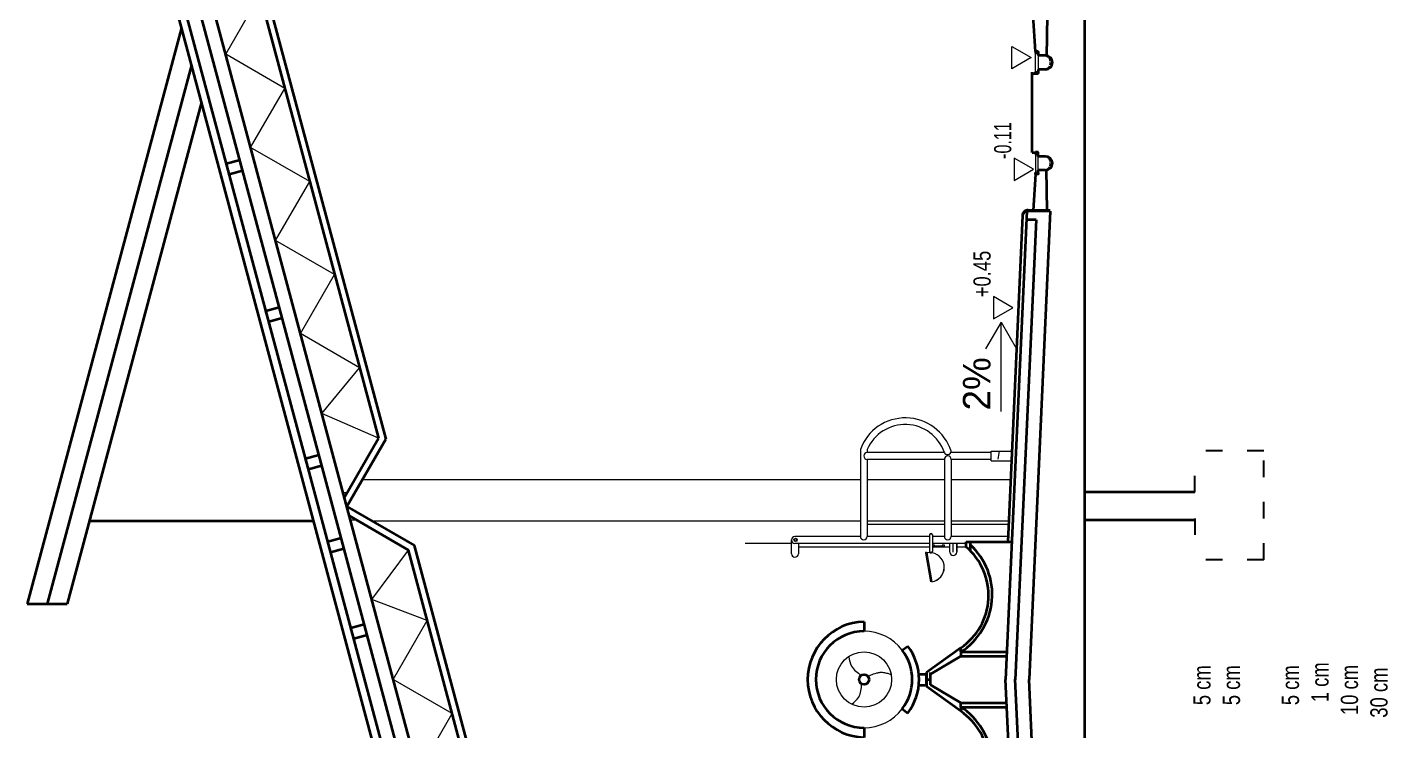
# Model space of a CAD drawing. Header units: millimetres. Extents: x 73 to 57768, y -40361 to 10065.
# Drawn here: x 3179 to 4167, y 6354 to 6865 of the extents above; entities that cross this region are included whole.
import ezdxf

# ---------------------------------------------------------------- set-up
doc = ezdxf.new("R2010")
doc.units = ezdxf.units.MM
for name, pattern in [('ACAD_ISO02W100', [15, 12, -3]), ('ACAD_ISO03W100', [30, 12, -18]), ('DASHED2', [9.525, 6.35, -3.175])]:
    doc.linetypes.add(name, pattern=pattern)
for name, color, linetype, lineweight in [('cijevi', 151, 'ACAD_ISO03W100', 30), ('hec', 253, 'Continuous', 5), ('kote', 124, 'Continuous', 5), ('zidovi presjek', 1, 'Continuous', 20)]:
    doc.layers.add(name, color=color, linetype=linetype, lineweight=lineweight)
doc.layers.add('pogled', color=7, linetype='Continuous', lineweight=5, true_color=0x8db1c3)
doc.layers.add('presjek', color=7, linetype='Continuous', lineweight=40, true_color=0xe37da2)
doc.styles.add('1na50', font='', dxfattribs={"height": 15})
doc.styles.get('1na50').set_extended_font_data('SwitzerlandCondLight BH')

# ---------------------------------------------------------------- blocks, each defined once
blk = doc.blocks.new('A$C331707A4')
at = {"layer": 'pogled'}
for p, q in [((43.27, 212.89), (99.27, 212.89)), ((104.27, 212.89), (145.86, 212.89)), ((115.21, 198.89), (90.59, 198.89)), ((115.21, 198.89), (90.59, 198.89)), ((115.21, 1.13), (90.59, 1.13)), ((115.21, 1.13), (90.59, 1.13))]:
    blk.add_line(p, q, dxfattribs=at)
at = {"layer": 'pogled', "linetype": 'Continuous'}
for p, q in [((88.59, 203.89), (43.27, 203.89)), ((88.59, 203.89), (43.27, 203.89)), ((88.59, 205.13), (88.59, 192.88)), ((88.59, 205.13), (88.59, 192.88)), ((90.59, 205.13), (90.59, 192.88)), ((90.59, 205.13), (90.59, 192.88)), ((99.27, 203.89), (90.59, 203.89)), ((99.27, 203.89), (90.59, 203.89)), ((103.27, 192.51), (103.27, 198.89)), ((103.27, 192.51), (103.27, 198.89)), ((145.45, 203.89), (104.27, 203.89)), ((145.45, 203.89), (104.27, 203.89)), ((105.77, 192.51), (105.77, 198.89)), ((105.77, 192.51), (105.77, 198.89)), ((108.27, 198.89), (108.27, 192.51)), ((108.27, 192.89), (108.27, 198.89)), ((108.27, 192.89), (108.27, 198.89)), ((108.27, 198.89), (108.27, 192.51)), ((85.59, 191.78), (89.31, 170.87)), ((85.59, 191.78), (89.31, 170.87)), ((86.57, 191.96), (90.29, 171.04)), ((86.57, 191.96), (90.29, 171.04)), ((103.27, 196.14), (90.59, 196.14)), ((103.27, 196.14), (90.59, 196.14)), ((92.23, 197.19), (97.63, 197.19)), ((92.23, 197.19), (97.63, 197.19)), ((115.21, 196.17), (108.27, 196.15)), ((115.21, 196.17), (108.27, 196.15)), ((85.59, 8.23), (89.31, 29.15)), ((85.59, 8.23), (89.31, 29.15)), ((86.57, 8.06), (90.29, 28.97)), ((86.57, 8.06), (90.29, 28.97)), ((103.27, 3.88), (90.59, 3.88)), ((103.27, 3.88), (90.59, 3.88)), ((92.23, 2.83), (97.63, 2.83)), ((92.23, 2.83), (97.63, 2.83)), ((103.27, 7.5), (103.27, 1.13)), ((103.27, 7.5), (103.27, 1.13)), ((105.77, 7.5), (105.77, 1.13)), ((105.77, 7.5), (105.77, 1.13)), ((108.27, 1.13), (108.27, 7.5)), ((108.27, 1.13), (108.27, 7.5)), ((108.27, 7.13), (108.27, 1.13)), ((108.27, 7.13), (108.27, 1.13)), ((115.21, 3.84), (108.27, 3.86)), ((115.21, 3.84), (108.27, 3.86))]:
    blk.add_line(p, q, dxfattribs=at)
for points in [[(90.59, 197.69), (90.59, 196.68), (92.23, 196.68), (92.23, 197.69)], [(90.59, 197.69), (90.59, 196.68), (92.23, 196.68), (92.23, 197.69)], [(97.63, 197.69), (97.63, 196.68), (99.27, 196.68), (99.27, 197.69)], [(97.63, 197.69), (97.63, 196.68), (99.27, 196.68), (99.27, 197.69)], [(90.59, 2.32), (90.59, 3.33), (92.23, 3.33), (92.23, 2.32)], [(90.59, 2.32), (90.59, 3.33), (92.23, 3.33), (92.23, 2.32)], [(97.63, 2.32), (97.63, 3.33), (99.27, 3.33), (99.27, 2.32)], [(97.63, 2.32), (97.63, 3.33), (99.27, 3.33), (99.27, 2.32)]]:
    blk.add_lwpolyline(points, close=True, dxfattribs=at)
at = {"layer": 'pogled'}
blk.add_circle((40.94, 100.01), 20.06, dxfattribs=at)
at = {"layer": 'pogled', "linetype": 'Continuous'}
for centre, radius, start, end in [((40.77, 203.89), 2.5, 180, 0), ((40.77, 203.89), 2.5, 180, 0), ((89.59, 205.13), 1, 0, 180), ((89.59, 205.13), 1, 0, 180), ((101.77, 203.89), 2.5, 180, 0), ((101.77, 203.89), 2.5, 180, 0), ((86.08, 191.87), 0.5, 10.08746, 190.08746), ((86.08, 191.87), 0.5, 10.08746, 190.08746), ((88.59, 181.53), 10.62, 90, 100.97532), ((88.59, 181.53), 10.62, 90, 100.97532), ((89.59, 192.88), 1, 180, 0), ((89.59, 192.88), 1, 180, 0), ((88.59, 181.53), 10.62, 279.19959, 79.14921), ((88.59, 181.53), 10.62, 279.19959, 79.14921), ((105.77, 192.51), 2.5, 180, 0), ((105.77, 192.51), 2.5, 180, 0), ((88.59, 18.49), 10.62, 280.85079, 80.80041), ((88.59, 18.49), 10.62, 280.85079, 80.80041), ((105.77, 7.5), 2.5, 0, 180), ((105.77, 7.5), 2.5, 0, 180), ((86.08, 8.14), 0.5, 169.91254, 349.91254), ((86.08, 8.14), 0.5, 169.91254, 349.91254), ((88.59, 18.49), 10.62, 259.02468, 270), ((88.59, 18.49), 10.62, 259.02468, 270), ((89.59, 7.13), 1, 0, 180), ((89.59, 7.13), 1, 0, 180)]:
    blk.add_arc(centre, radius, start, end, dxfattribs=at)
at = {"layer": 'pogled'}
for start, end in [(37.48364, 90), (37.48364, 90), (270, 322.51636), (270, 322.51636)]:
    blk.add_arc((40.94, 100.01), 35, start, end, dxfattribs=at)
for points, knots in [([(29.79, 116.68), (30.26, 114.23), (31.28, 108.43), (36.13, 104.99), (38.91, 103.02)], [15.25134, 15.25134, 15.25134, 15.25134, 22.492477, 32.238831, 32.238831, 32.238831, 32.238831]), ([(29.79, 116.68), (30.26, 114.23), (31.28, 108.43), (36.13, 104.99), (38.91, 103.02)], [15.25134, 15.25134, 15.25134, 15.25134, 22.492477, 32.238831, 32.238831, 32.238831, 32.238831]), ([(60.69, 103.54), (59.94, 103.8), (59.18, 104.05), (57.34, 104.59), (56.25, 104.85), (54.68, 105.02), (54.25, 105.04), (53.37, 105.05), (52.94, 105.03), (51.66, 104.91), (50.83, 104.75), (48.42, 104.12), (46.9, 103.5), (44.86, 102.6), (44.29, 102.33), (43.86, 102.17)], [16.38645, 16.38645, 16.38645, 16.38645, 18.646722, 18.646722, 21.666101, 21.666101, 22.797962, 22.797962, 23.929822, 23.929822, 26.193542, 26.193542, 30.66156, 30.66156, 32.432108, 32.432108, 32.432108, 32.432108]), ([(60.69, 103.54), (59.94, 103.8), (59.18, 104.05), (57.34, 104.59), (56.25, 104.85), (54.68, 105.02), (54.25, 105.04), (53.37, 105.05), (52.94, 105.03), (51.66, 104.91), (50.83, 104.75), (48.42, 104.12), (46.9, 103.5), (44.86, 102.6), (44.29, 102.33), (43.86, 102.17)], [16.38645, 16.38645, 16.38645, 16.38645, 18.646722, 18.646722, 21.666101, 21.666101, 22.797962, 22.797962, 23.929822, 23.929822, 26.193542, 26.193542, 30.66156, 30.66156, 32.432108, 32.432108, 32.432108, 32.432108]), ([(32.07, 82.01), (33.96, 83.65), (38.48, 87.43), (39.03, 93.35), (39.34, 96.74)], [15.25134, 15.25134, 15.25134, 15.25134, 22.492477, 32.238831, 32.238831, 32.238831, 32.238831]), ([(32.07, 82.01), (33.96, 83.65), (38.48, 87.43), (39.03, 93.35), (39.34, 96.74)], [15.25134, 15.25134, 15.25134, 15.25134, 22.492477, 32.238831, 32.238831, 32.238831, 32.238831])]:
    blk.add_open_spline(points, degree=3, knots=knots, dxfattribs=at)
at = {"layer": 'presjek'}
for p, q in [((115.21, 200.01), (145.28, 200.01)), ((115.21, 200.01), (148.28, 200.01)), ((115.21, 200.01), (148.28, 200.01)), ((115.21, 200.01), (148.28, 200.01)), ((115.21, 200.01), (148.28, 200.01)), ((115.21, 200.01), (145.28, 200.01)), ((115.21, 196.16), (115.21, 200)), ((115.21, 196.16), (115.21, 200)), ((115.21, 196.16), (115.21, 200)), ((115.21, 196.16), (115.21, 200)), ((115.21, 196.16), (115.21, 200)), ((115.21, 196.16), (115.21, 200)), ((118.21, 194.25), (118.19, 200.01)), ((118.21, 194.25), (118.19, 200.01)), ((118.22, 193.36), (118.19, 200.01)), ((118.22, 193.36), (118.19, 200.01)), ((118.21, 194.25), (118.19, 200.01)), ((118.21, 194.25), (118.19, 200.01)), ((40.94, 142.01), (40.94, 135.01)), ((40.94, 142.01), (40.94, 135.01)), ((68.71, 121.31), (72.68, 124.35)), ((68.71, 121.31), (72.68, 124.35)), ((111.2, 120.01), (111.2, 123.01)), ((111.2, 120.01), (111.2, 123.01)), ((111.2, 120.01), (111.2, 117.01)), ((111.2, 120.01), (111.2, 117.01)), ((111.2, 120.01), (144.64, 120.01)), ((111.2, 120.01), (144.64, 120.01)), ((111.2, 117.01), (144.51, 117.01)), ((111.2, 117.01), (144.51, 117.01)), ((80.94, 104.01), (86.2, 104.01)), ((80.94, 104.01), (86.2, 104.01)), ((86.2, 105.01), (86.2, 95.01)), ((86.2, 95.01), (86.2, 105.01)), ((86.2, 95.01), (86.2, 105.01)), ((86.2, 105.01), (86.2, 95.01)), ((86.2, 100.01), (89.2, 100.01)), ((86.2, 100.01), (89.2, 100.01)), ((89.2, 96.21), (89.2, 105.01)), ((89.2, 96.21), (89.2, 105.01)), ((80.94, 96.01), (86.2, 96.01)), ((80.94, 96.01), (86.2, 96.01)), ((111.2, 80.01), (111.2, 83.01)), ((111.2, 80.01), (111.2, 83.01)), ((111.2, 83.01), (144.51, 83.01)), ((111.2, 83.01), (144.51, 83.01)), ((111.2, 80.01), (111.2, 77.01)), ((111.2, 80.01), (111.2, 77.01)), ((111.2, 80.01), (144.64, 80.01)), ((111.2, 80.01), (144.64, 80.01)), ((68.71, 78.71), (72.68, 75.67)), ((68.71, 78.71), (72.68, 75.67)), ((40.94, 65.01), (40.94, 58.01)), ((40.94, 65.01), (40.94, 58.01)), ((115.21, 3.85), (115.21, 0.01)), ((115.21, 3.85), (115.21, 0.01)), ((115.21, 0), (148.28, 0)), ((115.21, 0), (148.28, 0)), ((118.22, 6.65), (118.19, 0)), ((118.22, 6.65), (118.19, 0))]:
    blk.add_line(p, q, dxfattribs=at)
at = {"layer": 'presjek', "ltscale": 2}
for p, q in [((111.2, 123.01), (86.2, 105.01)), ((111.2, 123.01), (86.2, 105.01)), ((111.2, 117.01), (89.2, 103.81)), ((111.2, 117.01), (89.2, 103.81)), ((111.2, 77.01), (86.2, 95.01)), ((111.2, 77.01), (86.2, 95.01)), ((111.2, 83.01), (89.2, 96.21)), ((111.2, 83.01), (89.2, 96.21))]:
    blk.add_line(p, q, dxfattribs=at)
at = {"layer": 'presjek'}
blk.add_circle((40.94, 100.01), 3.63, dxfattribs=at)
blk.add_circle((40.94, 100.01), 3.63, dxfattribs=at)
for centre, radius, start, end in [((84.69, 161.64), 49.36, 302.49035, 47.24131), ((84.69, 161.64), 49.36, 302.49035, 47.24131), ((85.4, 161.11), 46.01, 304.10736, 49.62914), ((85.4, 161.11), 46.01, 304.10736, 49.62914), ((42.01, 100.01), 42.01, 91.4655, 268.5345), ((40.94, 100.01), 35, 90, 270), ((40.94, 100.01), 35, 90, 270), ((40.94, 100.01), 35, 322.51636, 37.48364), ((40.94, 100.01), 35, 322.51636, 37.48364), ((40.94, 100.01), 40, 322.51636, 37.48364), ((40.94, 100.01), 40, 322.51636, 37.48364), ((84.69, 38.38), 49.36, 312.75869, 57.50965), ((84.69, 38.38), 49.36, 312.75869, 57.50965), ((85.4, 38.91), 46.01, 310.37086, 55.89264), ((85.4, 38.91), 46.01, 310.37086, 55.89264)]:
    blk.add_arc(centre, radius, start, end, dxfattribs=at)

msp = doc.modelspace()

# ---------------------------------------------------------------- linework, layer by layer
at = {"layer": 'cijevi'}
for p, q in [((4076.804, 6556.826), (4026.804, 6556.826)), ((4026.804, 6526.826), (4026.804, 6556.826)), ((4076.804, 6477.829), (4076.804, 6557.829)), ((4026.804, 6507.829), (4026.804, 6477.829)), ((4076.804, 6477.829), (4026.804, 6477.829))]:
    msp.add_line(p, q, dxfattribs=at)
at = {"layer": 'hec'}
for points in [[(3907.859, 6842.468), (3893.846, 6834.378), (3893.846, 6850.559)], [(3909.59, 6761.37), (3895.576, 6769.46), (3895.576, 6753.279)], [(3894.56, 6660.843), (3880.547, 6668.934), (3880.547, 6652.752)]]:
    msp.add_lwpolyline(points, close=True, dxfattribs=at)
at = {"layer": 'pogled'}
for p, q in [((3322.946, 6844.859), (3347.695, 6887.725)), ((3365.812, 6820.11), (3322.946, 6844.859)), ((3911.068, 6831.953), (3911.068, 6845.884)), ((3912.948, 6845.884), (3912.948, 6831.953)), ((3341.064, 6777.244), (3365.812, 6820.11)), ((3383.93, 6752.495), (3341.064, 6777.244)), ((3341.064, 6777.244), (3341.064, 6777.244)), ((3911.101, 6772.689), (3911.101, 6758.758)), ((3912.981, 6758.758), (3912.981, 6772.689)), ((3359.181, 6709.629), (3383.93, 6752.495)), ((3402.047, 6684.88), (3359.181, 6709.629)), ((3377.298, 6642.014), (3402.047, 6684.88)), ((3886.049, 6650.374), (3874.863, 6630.999)), ((3886.049, 6585.357), (3886.049, 6650.374)), ((3886.049, 6650.374), (3897.235, 6630.999)), ((3420.164, 6617.265), (3377.298, 6642.014)), ((3392.828, 6584.059), (3420.164, 6617.265)), ((3433.864, 6566.14), (3392.828, 6584.059)), ((3433.864, 6566.14), (3433.864, 6566.14)), ((3783.859, 6535.822), (3422.133, 6535.822)), ((3844.859, 6535.822), (3788.859, 6535.822)), ((3892.909, 6535.822), (3849.859, 6535.822)), ((3783.859, 6505.822), (3429.342, 6505.822)), ((3844.859, 6505.822), (3788.859, 6505.822)), ((3788.859, 6503.71), (3844.859, 6503.71)), ((3891.546, 6505.822), (3849.859, 6505.822)), ((3849.859, 6503.71), (3891.45, 6503.71)), ((3733.86, 6489.71), (3700.254, 6489.71)), ((3860.794, 6489.71), (3836.18, 6489.71)), ((3860.794, 6489.71), (3836.18, 6489.71))]:
    msp.add_line(p, q, dxfattribs=at)
at = {"layer": 'pogled', "linetype": 'Continuous'}
for p, q in [((3783.859, 6557.836), (3783.859, 6494.71)), ((3783.859, 6557.836), (3783.859, 6494.71)), ((3788.859, 6557.836), (3788.859, 6555.71)), ((3788.859, 6557.836), (3788.859, 6555.71)), ((3844.859, 6555.71), (3788.859, 6555.71)), ((3844.859, 6555.71), (3788.859, 6555.71)), ((3878.859, 6555.71), (3849.529, 6555.71)), ((3878.859, 6555.71), (3849.529, 6555.71)), ((3878.859, 6556.71), (3893.859, 6556.71)), ((3878.859, 6549.71), (3878.859, 6556.71)), ((3878.859, 6549.71), (3878.859, 6556.71)), ((3878.859, 6556.71), (3893.859, 6556.71)), ((3892.972, 6556.71), (3893.859, 6556.71)), ((3892.972, 6556.71), (3893.859, 6556.71)), ((3844.859, 6550.71), (3788.859, 6550.71)), ((3788.859, 6550.71), (3788.859, 6494.71)), ((3788.859, 6550.71), (3788.859, 6494.71)), ((3844.859, 6550.71), (3788.859, 6550.71)), ((3844.859, 6550.71), (3844.859, 6494.71)), ((3844.859, 6550.71), (3844.859, 6494.71)), ((3878.859, 6550.71), (3849.859, 6550.71)), ((3878.859, 6550.71), (3849.859, 6550.71)), ((3849.859, 6550.71), (3849.859, 6494.71)), ((3849.859, 6550.71), (3849.859, 6494.71)), ((3878.859, 6549.71), (3893.859, 6549.71)), ((3878.859, 6549.71), (3893.859, 6549.71)), ((3733.862, 6482.21), (3733.859, 6492.21)), ((3733.862, 6482.21), (3733.859, 6492.21)), ((3783.859, 6494.71), (3736.359, 6494.71)), ((3783.859, 6494.71), (3736.359, 6494.71)), ((3834.18, 6494.71), (3788.859, 6494.71)), ((3834.18, 6494.71), (3788.859, 6494.71)), ((3834.18, 6495.947), (3834.18, 6483.704)), ((3834.18, 6495.947), (3834.18, 6483.704)), ((3836.18, 6495.947), (3836.18, 6483.704)), ((3836.18, 6495.947), (3836.18, 6483.704)), ((3844.859, 6494.71), (3836.18, 6494.71)), ((3844.859, 6494.71), (3836.18, 6494.71)), ((3891.041, 6494.71), (3849.859, 6494.71)), ((3891.041, 6494.71), (3849.859, 6494.71)), ((3834.18, 6489.71), (3736.359, 6489.71)), ((3834.18, 6489.71), (3736.359, 6489.71)), ((3738.862, 6489.71), (3738.862, 6482.21)), ((3738.862, 6489.71), (3738.862, 6482.21)), ((3834.18, 6486.96), (3738.862, 6486.96)), ((3834.18, 6486.96), (3738.862, 6486.96)), ((3831.172, 6482.604), (3834.894, 6461.687)), ((3831.172, 6482.604), (3834.894, 6461.687)), ((3832.157, 6482.78), (3835.878, 6461.862)), ((3832.157, 6482.78), (3835.878, 6461.862)), ((3848.859, 6486.96), (3836.18, 6486.96)), ((3848.859, 6486.96), (3836.18, 6486.96)), ((3837.82, 6488.007), (3843.218, 6488.007)), ((3837.82, 6488.007), (3843.218, 6488.007)), ((3848.859, 6483.336), (3848.859, 6489.71)), ((3848.859, 6483.336), (3848.859, 6489.71)), ((3851.359, 6483.336), (3851.359, 6489.71)), ((3851.359, 6483.336), (3851.359, 6489.71)), ((3853.859, 6489.71), (3853.859, 6483.336)), ((3853.859, 6483.71), (3853.859, 6489.71)), ((3853.859, 6483.71), (3853.859, 6489.71)), ((3853.859, 6489.71), (3853.859, 6483.336)), ((3860.794, 6486.992), (3853.859, 6486.974)), ((3860.794, 6486.992), (3853.859, 6486.974))]:
    msp.add_line(p, q, dxfattribs=at)
at = {"layer": 'pogled', "linetype": 'ACAD_ISO02W100', "ltscale": 0.5}
msp.add_line((3884.653, 6556.71), (3883.548, 6549.71), dxfattribs=at)
msp.add_line((3884.653, 6556.71), (3883.548, 6549.71), dxfattribs=at)
at = {"layer": 'pogled'}
msp.add_lwpolyline([(3609.861, 5909.31), (3609.861, 5909.31), (3568.825, 5927.228), (3596.162, 5960.435), (3553.295, 5985.184), (3578.044, 6028.05), (3535.178, 6052.799), (3559.927, 6095.665), (3517.061, 6120.414), (3517.061, 6120.414), (3541.81, 6163.28), (3498.943, 6188.028), (3523.692, 6230.894), (3480.826, 6255.643), (3480.826, 6255.643), (3505.575, 6298.509), (3462.709, 6323.258), (3487.458, 6366.124), (3444.591, 6390.873), (3469.34, 6433.739), (3429.062, 6448.828), (3455.641, 6484.865), (3455.641, 6484.865)], dxfattribs=at)
at = {"layer": 'pogled', "linetype": 'Continuous'}
for points in [[(3836.18, 6488.513), (3836.18, 6487.502), (3837.82, 6487.502), (3837.82, 6488.513)], [(3836.18, 6488.513), (3836.18, 6487.502), (3837.82, 6487.502), (3837.82, 6488.513)], [(3843.218, 6488.513), (3843.218, 6487.502), (3844.859, 6487.502), (3844.859, 6488.513)], [(3843.218, 6488.513), (3843.218, 6487.502), (3844.859, 6487.502), (3844.859, 6488.513)]]:
    msp.add_lwpolyline(points, close=True, dxfattribs=at)
at = {"layer": 'pogled', "ltscale": 0.004}
for radius in [1.2, 1.2, 0.9, 0.9]:
    msp.add_circle((3736.767, 6492.24), radius, dxfattribs=at)
at = {"layer": 'pogled', "linetype": 'ACAD_ISO02W100', "ltscale": 0.2}
for centre in [(3916.769, 6838.918), (3916.802, 6765.724)]:
    msp.add_arc(centre, 5, 270, 90, dxfattribs=at)
at = {"layer": 'pogled', "linetype": 'DASHED2'}
for centre, start, end in [((3918.905, 6848.918), 270, 272.159702), ((3918.938, 6755.724), 87.840298, 90)]:
    msp.add_arc(centre, 5, start, end, dxfattribs=at)
at = {"layer": 'pogled', "linetype": 'Continuous'}
for centre, radius, start, end in [((3816.568, 6546.088), 34.755, 17.610687, 160.243752), ((3816.568, 6546.088), 34.755, 17.610687, 160.243752), ((3816.449, 6545.967), 30.034, 18.929469, 156.723398), ((3816.449, 6545.967), 30.034, 18.929469, 156.723398), ((3788.859, 6553.21), 2.5, 90, 270), ((3788.859, 6553.21), 2.5, 90, 270), ((3847.194, 6556.603), 2.5, 200.918934, 0), ((3847.194, 6556.603), 2.5, 200.918934, 0), ((3847.359, 6550.71), 2.5, 0, 180), ((3847.359, 6550.71), 2.5, 0, 180), ((3736.359, 6492.21), 2.5, 90, 270), ((3736.359, 6492.21), 2.5, 90, 270), ((3786.359, 6494.71), 2.5, 180, 0), ((3786.359, 6494.71), 2.5, 180, 0), ((3835.18, 6495.947), 1, 0, 180), ((3835.18, 6495.947), 1, 0, 180), ((3847.359, 6494.71), 2.5, 180, 0), ((3847.359, 6494.71), 2.5, 180, 0), ((3736.362, 6482.21), 2.5, 180, 0), ((3736.362, 6482.21), 2.5, 180, 0), ((3831.665, 6482.692), 0.5, 10.087458, 190.087458), ((3831.665, 6482.692), 0.5, 10.087458, 190.087458), ((3834.18, 6472.35), 10.624, 90, 100.975325), ((3834.18, 6472.35), 10.624, 90, 100.975325), ((3835.18, 6483.704), 1, 180, 0), ((3835.18, 6483.704), 1, 180, 0), ((3834.18, 6472.35), 10.624, 279.199592, 79.149212), ((3834.18, 6472.35), 10.624, 279.199592, 79.149212), ((3851.359, 6483.336), 2.5, 180, 0), ((3851.359, 6483.336), 2.5, 180, 0)]:
    msp.add_arc(centre, radius, start, end, dxfattribs=at)
at = {"layer": 'presjek'}
for p, q in [((3946.804, 5830.822), (3946.804, 7805.822)), ((3378.267, 6537.943), (3199.629, 7204.63)), ((3384.479, 6537.943), (3205.84, 7204.63)), ((3394.831, 6537.943), (3216.193, 7204.63)), ((3405.184, 6537.943), (3226.546, 7204.63)), ((3919.494, 6873.088), (3919.086, 6843.349)), ((3290.865, 6864.131), (3178.78, 6445.822)), ((3913.068, 6846.918), (3911.068, 6846.918)), ((3913.068, 6846.918), (3913.068, 6843.918)), ((3918.327, 6843.918), (3913.068, 6843.918)), ((3298.112, 6837.085), (3193.274, 6445.822)), ((3913.068, 6830.918), (3911.068, 6830.918)), ((3918.327, 6833.918), (3913.068, 6833.918)), ((3913.068, 6833.918), (3913.068, 6830.918)), ((3305.359, 6810.039), (3207.768, 6445.822)), ((3913.101, 6773.724), (3911.101, 6773.724)), ((3913.101, 6770.724), (3913.101, 6773.724)), ((3918.36, 6770.724), (3913.101, 6770.724)), ((3323.465, 6765.648), (3333.124, 6768.236)), ((3325.536, 6757.921), (3323.465, 6765.648)), ((3325.536, 6757.921), (3335.195, 6760.509)), ((3913.101, 6757.724), (3913.101, 6760.724)), ((3918.36, 6760.724), (3913.101, 6760.724)), ((3919.527, 6731.554), (3919.119, 6761.293)), ((3913.101, 6757.724), (3911.101, 6757.724)), ((3904.773, 6730.836), (3889.319, 6390.829)), ((3921.796, 6730.836), (3905.888, 6730.836)), ((3921.796, 6730.836), (3905.888, 6730.836)), ((3921.829, 6731.554), (3905.921, 6731.554)), ((3921.829, 6731.554), (3905.921, 6731.554)), ((3921.796, 6730.836), (3906.342, 6390.829)), ((3901.637, 6727.833), (3890.865, 6490.836)), ((3901.637, 6727.833), (3890.865, 6490.836)), ((3911.495, 6724.565), (3896.312, 6390.511)), ((3911.495, 6724.565), (3904.488, 6724.565)), ((3911.495, 6724.565), (3904.488, 6724.565)), ((3352.142, 6658.624), (3361.802, 6661.212)), ((3354.213, 6650.896), (3352.142, 6658.624)), ((3354.213, 6650.896), (3363.872, 6653.484)), ((3380.878, 6551.379), (3390.538, 6553.967)), ((3382.949, 6543.652), (3380.878, 6551.379)), ((3382.949, 6543.652), (3392.608, 6546.24)), ((3576.951, 5796.443), (3378.267, 6537.943)), ((3583.163, 5796.443), (3384.479, 6537.943)), ((3593.516, 5796.443), (3394.831, 6537.943)), ((3585.112, 5866.443), (3405.184, 6537.943)), ((4026.804, 6526.826), (3946.804, 6526.826)), ((3386.874, 6505.822), (3223.845, 6505.822)), ((3946.804, 6506.826), (4026.804, 6506.826)), ((3397.024, 6491.122), (3406.684, 6493.71)), ((3399.095, 6483.394), (3408.754, 6485.983)), ((3609.861, 5909.31), (3455.641, 6484.865)), ((3615.226, 5908.603), (3459.935, 6488.159)), ((3860.794, 6490.836), (3890.865, 6490.836)), ((3860.794, 6490.836), (3893.865, 6490.836)), ((3860.794, 6490.836), (3893.865, 6490.836)), ((3860.794, 6490.836), (3893.865, 6490.836)), ((3860.794, 6490.836), (3893.865, 6490.836)), ((3860.794, 6490.836), (3890.865, 6490.836)), ((3860.794, 6486.985), (3860.794, 6490.825)), ((3860.794, 6486.985), (3860.794, 6490.825)), ((3860.794, 6486.985), (3860.794, 6490.825)), ((3860.794, 6486.985), (3860.794, 6490.825)), ((3860.794, 6486.985), (3860.794, 6490.825)), ((3860.794, 6486.985), (3860.794, 6490.825)), ((3863.801, 6485.073), (3863.78, 6490.836)), ((3863.801, 6485.073), (3863.78, 6490.836)), ((3863.804, 6484.184), (3863.78, 6490.836)), ((3863.804, 6484.184), (3863.78, 6490.836)), ((3863.801, 6485.073), (3863.78, 6490.836)), ((3863.801, 6485.073), (3863.78, 6490.836)), ((3178.78, 6445.822), (3207.768, 6445.822)), ((3413.849, 6428.331), (3423.508, 6430.919)), ((3415.92, 6420.603), (3413.849, 6428.331)), ((3415.92, 6420.603), (3425.579, 6423.191)), ((3904.773, 6050.822), (3889.319, 6390.829)), ((3911.495, 6057.093), (3896.312, 6391.147)), ((3921.796, 6050.822), (3906.342, 6390.829))]:
    msp.add_line(p, q, dxfattribs=at)
for points in [[(3250.659, 7114.639), (3299.649, 7086.355), (3439.229, 6565.433)], [(3252.489, 7107.809), (3295.355, 7083.06), (3433.864, 6566.14)], [(3409.115, 6523.274), (3433.864, 6566.14)], [(3410.945, 6516.443), (3439.229, 6565.433)], [(3410.945, 6516.443), (3459.935, 6488.159)], [(3412.775, 6509.613), (3455.641, 6484.865)]]:
    msp.add_lwpolyline(points, dxfattribs=at)
at = {"layer": 'presjek', "ltscale": 5}
for points in [[(3910.975, 6846.813), (3909.291, 6873.153)], [(3908.551, 6830.967), (3913.068, 6830.967)], [(3908.583, 6773.675), (3908.583, 6831.953)], [(3908.583, 6773.675), (3913.101, 6773.675)], [(3911.007, 6757.83), (3909.324, 6731.489)]]:
    msp.add_lwpolyline(points, dxfattribs=at)
at = {"layer": 'presjek'}
for points in [[(3911.068, 6846.724), (3911.068, 6845.884), (3912.948, 6845.884), (3912.948, 6846.724)], [(3911.068, 6831.112), (3911.068, 6831.953), (3912.948, 6831.953), (3912.948, 6831.112)], [(3911.101, 6773.53), (3911.101, 6772.689), (3912.981, 6772.689), (3912.981, 6773.53)], [(3911.101, 6757.918), (3911.101, 6758.758), (3912.981, 6758.758), (3912.981, 6757.918)]]:
    msp.add_lwpolyline(points, close=True, dxfattribs=at)
for centre, radius, start, end in [((3918.327, 6838.918), 5, 270, 90), ((3918.36, 6765.724), 5, 270, 90), ((3905.172, 6727.312), 3.573, 81.195408, 183.173218), ((3905.172, 6727.312), 3.573, 81.195408, 183.173218), ((3905.204, 6728.031), 3.573, 81.195408, 183.173218), ((3905.204, 6728.031), 3.573, 81.195408, 183.173218), ((3905.204, 6728.031), 3.573, 81.195408, 183.173218), ((3905.204, 6728.031), 3.573, 81.195408, 183.173218)]:
    msp.add_arc(centre, radius, start, end, dxfattribs=at)
at = {"layer": 'zidovi presjek'}
for p, q in [((3410.945, 6526.443), (3408.265, 6526.443)), ((3418.265, 6506.443), (3413.624, 6506.443))]:
    msp.add_line(p, q, dxfattribs=at)
msp.add_lwpolyline([(3409.115, 6523.274), (3433.864, 6566.14)], dxfattribs=at)

# ---------------------------------------------------------------- block references
msp.add_blockref('A$C331707A4', (3745.586, 6290.822))

# ---------------------------------------------------------------- texts
at = {"layer": 'hec', "style": '1na50'}
for s, width, p in [('-0.11', 0.7, (3893.48, 6768.917)), ('+0.45', 0.8, (3878.451, 6668.391)), ('5 cm', 0.8, (4038.159, 6372.196)), ('5 cm', 0.8, (4059.588, 6372.196)), ('5 cm', 0.8, (4102.445, 6372.196)), ('1 cm', 0.8, (4123.874, 6374.358)), ('10 cm', 0.8, (4145.302, 6365.018)), ('30 cm', 0.8, (4166.731, 6363.104))]:
    msp.add_text(s, height=12.5, rotation=90, dxfattribs=dict(at, width=width)).set_placement(p)
at = {"layer": 'kote', "insert": (3858.358, 6586.202), "char_height": 20, "width": 132.8571, "attachment_point": 1, "rotation": 90}
msp.add_mtext('2%', dxfattribs=at)

doc.saveas('drawing.dxf')
